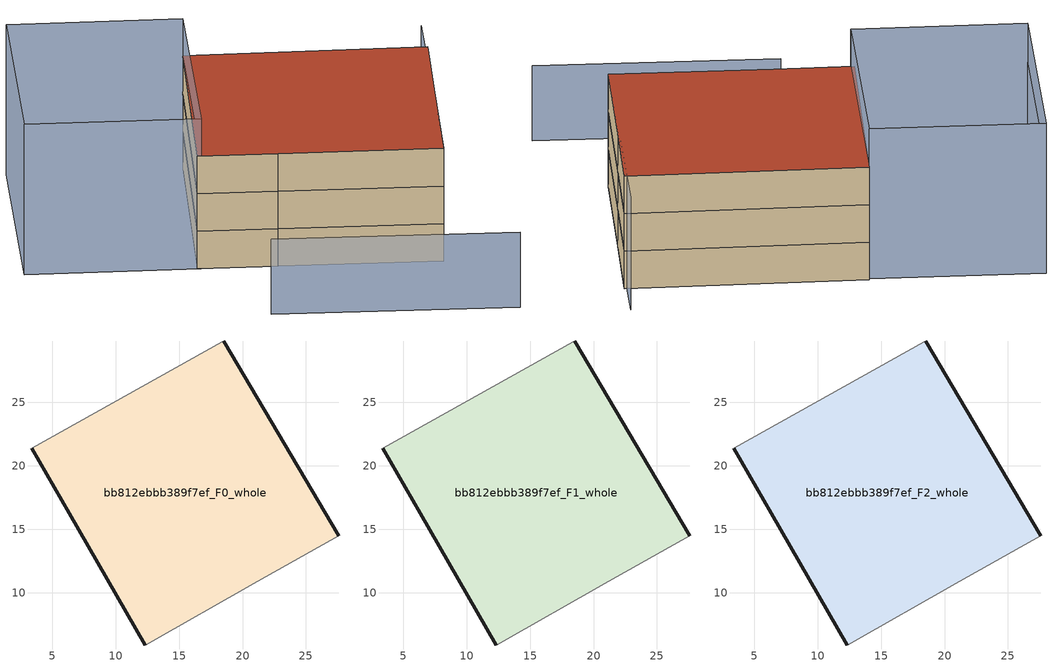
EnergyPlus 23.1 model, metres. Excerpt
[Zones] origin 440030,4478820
bb812ebbb389f7ef_F0_whole
 floor ground (EU_floor_Construction): 18.51,29.85 27.6,14.5 21.22,10.9 12.34,5.87 6.32,16.28 3.37,21.39 18.39,29.78 z0
 wall outside (EU_wall_Construction): 27.6,14.5 18.51,29.85 / 3.37,21.39 6.32,16.28 12.34,5.87 z0:3
 wall adiabatic (EU_wall_Construction): 12.34,5.87 21.22,10.9 27.6,14.5 / 18.51,29.85 18.39,29.78 3.37,21.39 z0:3
bb812ebbb389f7ef_F1_whole
 floor to bb812ebbb389f7ef_F0_whole (EU_floor_Construction): 18.51,29.85 27.6,14.5 21.22,10.9 12.34,5.87 6.32,16.28 3.37,21.39 18.39,29.78 z3
 wall outside (EU_wall_Construction): 27.6,14.5 18.51,29.85 / 3.37,21.39 6.32,16.28 12.34,5.87 z3:6
 wall adiabatic (EU_wall_Construction): 12.34,5.87 21.22,10.9 27.6,14.5 / 18.51,29.85 18.39,29.78 3.37,21.39 z3:6
bb812ebbb389f7ef_F2_whole
 floor to bb812ebbb389f7ef_F1_whole (EU_floor_Construction): 18.51,29.85 27.6,14.5 21.22,10.9 12.34,5.87 6.32,16.28 3.37,21.39 18.39,29.78 z6
 wall outside (EU_wall_Construction): 27.6,14.5 18.51,29.85 / 3.37,21.39 6.32,16.28 12.34,5.87 z6:9
 wall adiabatic (EU_wall_Construction): 12.34,5.87 21.22,10.9 27.6,14.5 / 18.51,29.85 18.39,29.78 3.37,21.39 z6:9
 roof outside (EU_roof_Construction): 21.22,10.9 27.6,14.5 18.51,29.85 18.39,29.78 3.37,21.39 6.32,16.28 12.34,5.87 z9
shading: -1.29,13.17 7.6,-2.56 z0:6; 12.34,5.87 30.66,16.48 / 7.61,38.33 -2.92,32.25 z0:9; -2.94,32.27 11.94,40.9 / 11.94,40.9 18.39,29.78 / 18.39,29.78 3.51,21.14 / 3.51,21.14 -2.94,32.27 z0:12
[Building]
EU S2 Campaign: North Axis=0; Terrain=City; Solar Distribution=FullExterior
[Site:Location]
Madrid: Latitude=40.5; Longitude=-3.5; Time Zone=1; Elevation=609
[SizingPeriod:WeatherFileDays]
AnnualSizingPeriod: Begin Month=1; Begin Day of Month=1; End Month=12; End Day of Month=31; Day of Week for Start Day=Monday; Use Weather File Daylight Saving Period=No; Use Weather File Rain and Snow Indicators=No
[MATERIAL]
EU_InternalMass_Material: Roughness=MediumRough; Thickness=0.1; Conductivity=1; Density=1800; Specific Heat=900; Thermal Absorptance=0.9; Solar Absorptance=0.7; Visible Absorptance=0.7
[MATERIAL:NOMASS] Roughness=MediumRough; Thermal Absorptance=0.9; Solar Absorptance=0.7; Visible Absorptance=0.7
Name | Thermal Resistance
EU_wall_NoMass | 0.459673
EU_roof_NoMass | 0.495815
EU_floor_NoMass | 0.788942
[CONSTRUCTION]
EU_wall_Construction: EU_wall_NoMass
EU_roof_Construction: EU_roof_NoMass
EU_floor_Construction: EU_floor_NoMass
EU_InternalMass_Construction: EU_InternalMass_Material
[ZONE] Type=1; Multiplier=1; Ceiling Height=autocalculate; Floor Area=autocalculate; Part of Total Floor Area=Yes
Name | Volume
bb812ebbb389f7ef_F0_whole | 934.957
bb812ebbb389f7ef_F1_whole; bb812ebbb389f7ef_F2_whole | 934.958
[INTERNALMASS] Construction=EU_InternalMass_Construction; Surface Area=292.784
Name | Zone or ZoneList
bb812ebbb389f7ef_F0_whole_EU_InternalMass | bb812ebbb389f7ef_F0_whole
bb812ebbb389f7ef_F1_whole_EU_InternalMass | bb812ebbb389f7ef_F1_whole
bb812ebbb389f7ef_F2_whole_EU_InternalMass | bb812ebbb389f7ef_F2_whole
[OTHEREQUIPMENT] Fuel Type=Electricity; Design Level Calculation Method=Watts/Area; Power per Zone Floor Area=1; Fraction Latent=0; Fraction Radiant=0; Fraction Lost=0; Carbon Dioxide Generation Rate=0; EndUse Subcategory=EU_Step8_InternalGains
Name | Zone or ZoneList or Space or SpaceList | Schedule
EU_Step8_InternalGain_bb812ebbb389f7ef_F0_whole_f000 | bb812ebbb389f7ef_F0_whole | EU_Step8_GainSchedule_bb812ebbb389f7ef_F0_whole_f000
EU_Step8_InternalGain_bb812ebbb389f7ef_F1_whole_f000 | bb812ebbb389f7ef_F1_whole | EU_Step8_GainSchedule_bb812ebbb389f7ef_F1_whole_f000
EU_Step8_InternalGain_bb812ebbb389f7ef_F2_whole_f000 | bb812ebbb389f7ef_F2_whole | EU_Step8_GainSchedule_bb812ebbb389f7ef_F2_whole_f000
[ZONEVENTILATION:DESIGNFLOWRATE] Schedule=EU_AlwaysOn; Design Flow Rate Calculation Method=AirChanges/Hour; Air Changes per Hour=0.719161; Ventilation Type=Natural; Fan Pressure Rise=0; Fan Total Efficiency=1; Constant Term Coefficient=1; Temperature Term Coefficient=0; Velocity Term Coefficient=0; Velocity Squared Term Coefficient=0; Minimum Indoor Temperature=-100; Maximum Indoor Temperature=100; Delta Temperature=-100; Minimum Outdoor Temperature=-100; Maximum Outdoor Temperature=100; Maximum Wind Speed=40
Name | Zone or ZoneList or Space or SpaceList
EU_ConstantAir_bb812ebbb389f7ef_F0_whole | bb812ebbb389f7ef_F0_whole
EU_ConstantAir_bb812ebbb389f7ef_F1_whole | bb812ebbb389f7ef_F1_whole
EU_ConstantAir_bb812ebbb389f7ef_F2_whole | bb812ebbb389f7ef_F2_whole
[HVACTEMPLATE:THERMOSTAT] Constant Heating Setpoint=20; Constant Cooling Setpoint=50
EU_HeatOnly_bb812ebbb389f7ef_F0_whole; EU_HeatOnly_bb812ebbb389f7ef_F1_whole; EU_HeatOnly_bb812ebbb389f7ef_F2_whole
[HVACTEMPLATE:ZONE:IDEALLOADSAIRSYSTEM] System Availability Schedule=EU_AlwaysOn; Maximum Heating Supply Air Temperature=50; Minimum Cooling Supply Air Temperature=13; Maximum Heating Supply Air Humidity Ratio=0.0156; Minimum Cooling Supply Air Humidity Ratio=0.0077; Heating Limit=NoLimit; Cooling Limit=NoLimit; Heating Availability Schedule=EU_AlwaysOn; Cooling Availability Schedule=EU_CoolingOff; Dehumidification Control Type=ConstantSensibleHeatRatio; Cooling Sensible Heat Ratio=0.7; Dehumidification Setpoint=60; Humidification Control Type=None; Humidification Setpoint=30; Outdoor Air Method=None; Outdoor Air Flow Rate per Person=0.00944; Outdoor Air Flow Rate per Zone Floor Area=0; Outdoor Air Flow Rate per Zone=0; Demand Controlled Ventilation Type=None; Outdoor Air Economizer Type=NoEconomizer; Heat Recovery Type=None; Sensible Heat Recovery Effectiveness=0.7; Latent Heat Recovery Effectiveness=0.65
Name | Template Thermostat
bb812ebbb389f7ef_F0_whole | EU_HeatOnly_bb812ebbb389f7ef_F0_whole
bb812ebbb389f7ef_F1_whole | EU_HeatOnly_bb812ebbb389f7ef_F1_whole
bb812ebbb389f7ef_F2_whole | EU_HeatOnly_bb812ebbb389f7ef_F2_whole
[SIZING:ZONE] Zone Cooling Design Supply Air Temperature Input Method=SupplyAirTemperature; Zone Cooling Design Supply Air Temperature=13; Zone Heating Design Supply Air Temperature Input Method=SupplyAirTemperature; Zone Heating Design Supply Air Temperature=50; Zone Cooling Design Supply Air Humidity Ratio=0.008; Zone Heating Design Supply Air Humidity Ratio=0.008; Cooling Design Air Flow Method=DesignDay; Cooling Design Air Flow Rate=0; Cooling Minimum Air Flow per Zone Floor Area=0.000762; Cooling Minimum Air Flow=0; Cooling Minimum Air Flow Fraction=0.2; Heating Design Air Flow Method=DesignDay; Heating Design Air Flow Rate=0; Heating Maximum Air Flow per Zone Floor Area=0.002032; Heating Maximum Air Flow=0.141576; Heating Maximum Air Flow Fraction=0.3; Account for Dedicated Outdoor Air System=No; Dedicated Outdoor Air System Control Strategy=NeutralSupplyAir; Dedicated Outdoor Air Low Setpoint Temperature for Design=autosize; Dedicated Outdoor Air High Setpoint Temperature for Design=autosize; Zone Load Sizing Method=Sensible Load Only No Latent Load; Zone Latent Cooling Design Supply Air Humidity Ratio Input Method=HumidityRatioDifference; Zone Cooling Design Supply Air Humidity Ratio Difference=0.005; Zone Latent Heating Design Supply Air Humidity Ratio Input Method=HumidityRatioDifference; Zone Humidification Design Supply Air Humidity Ratio Difference=0.005
bb812ebbb389f7ef_F0_whole; bb812ebbb389f7ef_F1_whole; bb812ebbb389f7ef_F2_whole
[SCHEDULE:CONSTANT]
Name | Hourly Value
EU_AlwaysOn | 1
EU_CoolingOff | 0
[SCHEDULE:FILE] Column Number=1; Rows to Skip at Top=0; Number of Hours of Data=8760; Column Separator=Comma; Interpolate to Timestep=No; Minutes per Item=60; Adjust Schedule for Daylight Savings=Yes
Name | File
EU_Step8_GainSchedule_bb812ebbb389f7ef_F0_whole_f000 | ../../schedules/bb812ebbb389f7ef/bb812ebbb389f7ef_F0_whole_f000_gain.csv
EU_Step8_GainSchedule_bb812ebbb389f7ef_F1_whole_f000 | ../../schedules/bb812ebbb389f7ef/bb812ebbb389f7ef_F1_whole_f000_gain.csv
EU_Step8_GainSchedule_bb812ebbb389f7ef_F2_whole_f000 | ../../schedules/bb812ebbb389f7ef/bb812ebbb389f7ef_F2_whole_f000_gain.csv
